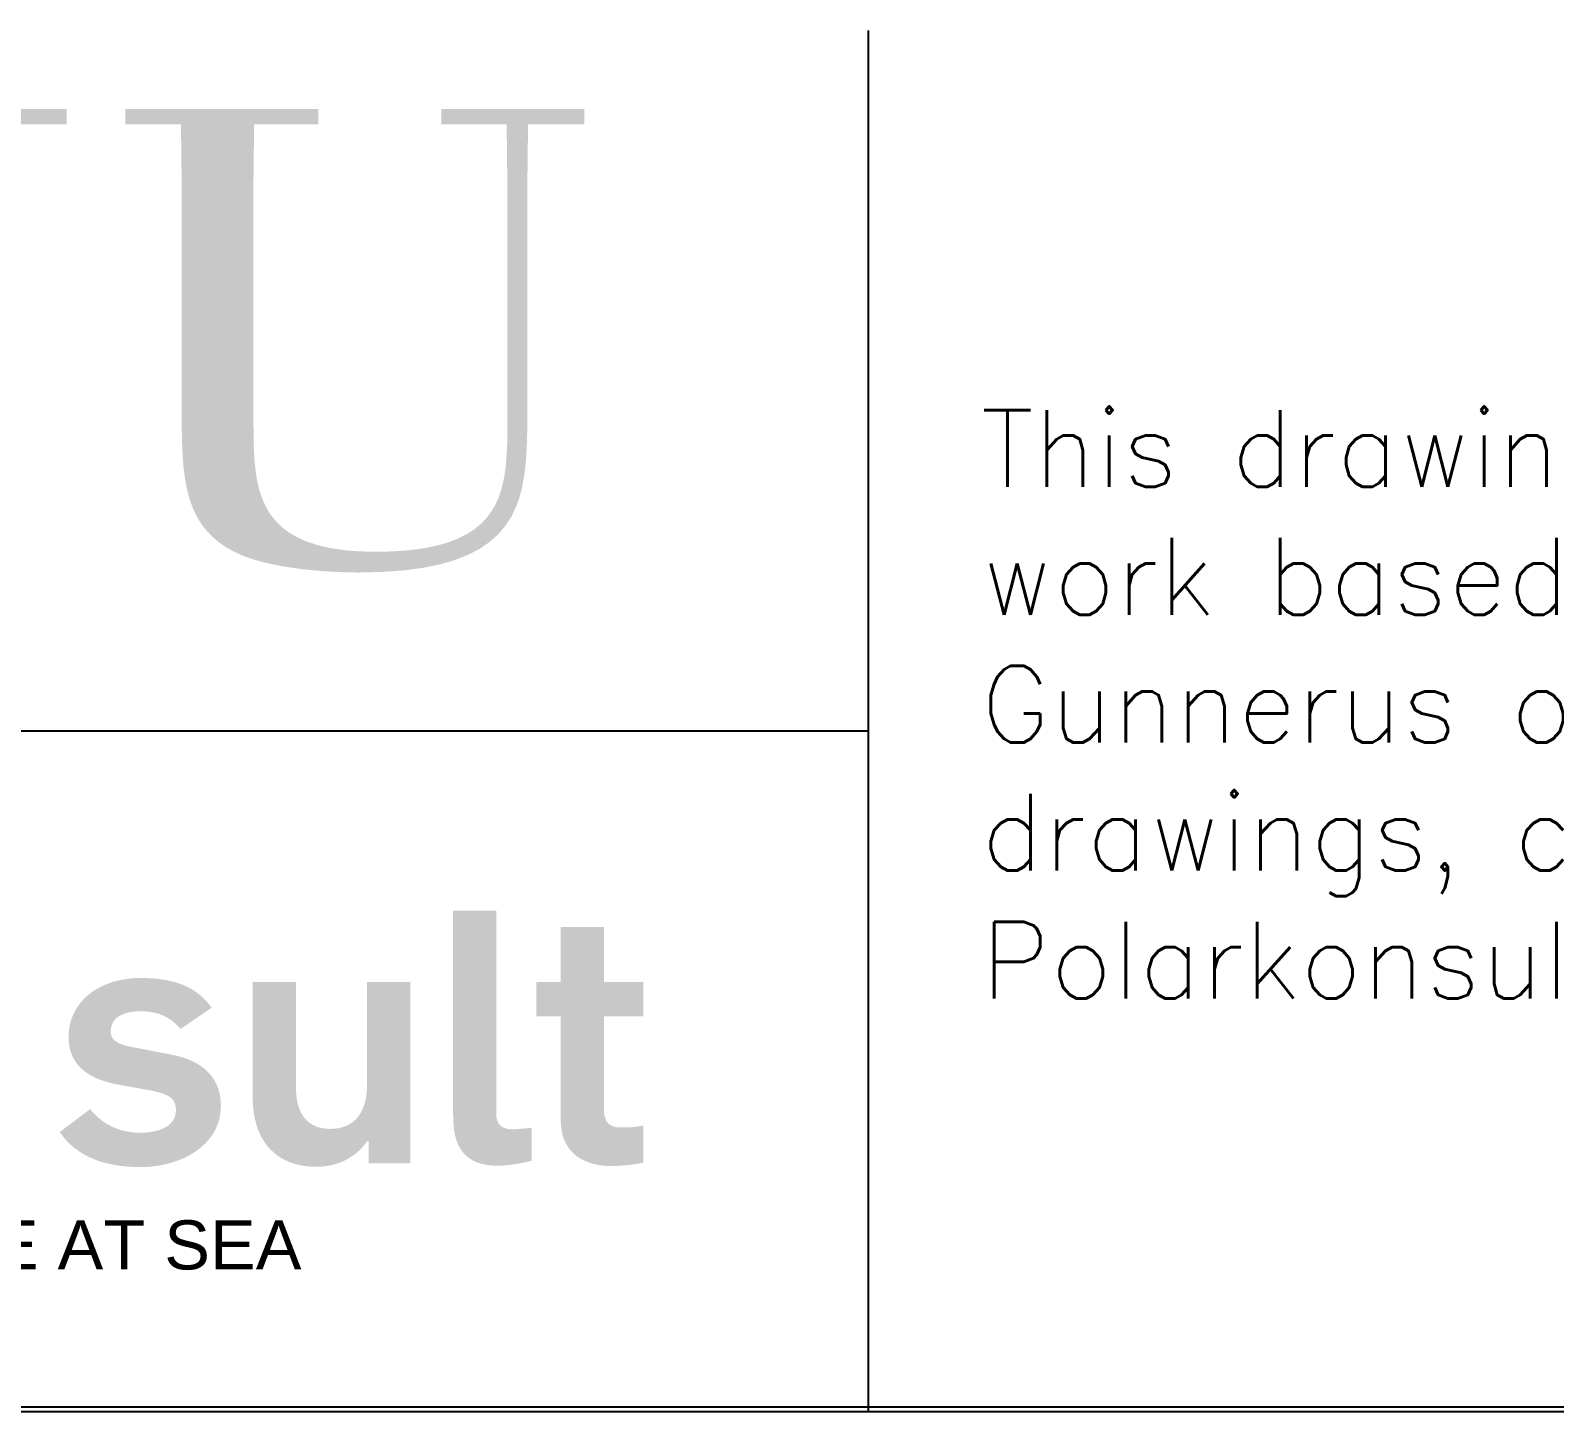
# Model space of a CAD drawing. Header units: millimetres. Extents: x -1766 to 57634, y -706 to 41248.
# Drawn here: x 47703 to 52669, y -14 to 4486 of the extents above; entities that cross this region are included whole.
import ezdxf
from ezdxf.enums import TextEntityAlignment as Align

# ---------------------------------------------------------------- set-up
doc = ezdxf.new("R2010")
doc.units = ezdxf.units.MM
doc.header["$LTSCALE"] = 200
doc.layers.add('% kommentar', color=10, linetype='Continuous')
doc.layers.add('S0CO1', color=1, linetype='Continuous')
doc.layers.add('Layer 1', color=1, linetype='Continuous', true_color=0xff0000)
doc.styles.add('ROMANS', font='romans', dxfattribs={"height": 100})
doc.styles.add('style1', font='arial.ttf', dxfattribs={"height": 2})

# ---------------------------------------------------------------- blocks, each defined once
blk = doc.blocks.new('A2')
at = {"color": 7}
blk.add_line((58693.697862, 706.30202), (1765.75505, 706.30202), dxfattribs=at)
blk = doc.blocks.new('A$Ce4b58fa5')
at = {"layer": 'Layer 1', "true_color": 0x0091b3}
for points in [[(90.894, 10.876), (90.964, 10.876), (91.036, 10.879), (91.11, 10.884), (91.184, 10.889), (91.335, 10.905), (91.485, 10.926), (91.632, 10.951), (91.773, 10.978), (91.905, 11.007), (92.024, 11.037), (92.024, 12.11), (91.701, 12.078), (91.627, 12.073), (91.551, 12.068), (91.469, 12.065), (91.378, 12.064), (91.361, 12.064), (91.343, 12.065), (91.326, 12.065), (91.31, 12.067), (91.294, 12.068), (91.278, 12.07), (91.262, 12.072), (91.247, 12.074), (91.232, 12.077), (91.218, 12.079), (91.204, 12.083), (91.19, 12.086), (91.177, 12.09), (91.164, 12.094), (91.151, 12.098), (91.138, 12.102), (91.126, 12.107), (91.115, 12.112), (91.103, 12.118), (91.092, 12.123), (91.081, 12.129), (91.071, 12.135), (91.06, 12.141), (91.05, 12.147), (91.041, 12.154), (91.031, 12.161), (91.022, 12.168), (91.014, 12.175), (91.005, 12.183), (90.997, 12.191), (90.989, 12.199), (90.982, 12.207), (90.974, 12.215), (90.967, 12.224), (90.961, 12.232), (90.954, 12.241), (90.948, 12.25), (90.942, 12.26), (90.936, 12.269), (90.931, 12.279), (90.926, 12.288), (90.921, 12.298), (90.916, 12.308), (90.912, 12.319), (90.908, 12.329), (90.904, 12.34), (90.9, 12.35), (90.897, 12.361), (90.893, 12.372), (90.89, 12.383), (90.887, 12.394), (90.885, 12.405), (90.883, 12.417), (90.881, 12.428), (90.879, 12.44), (90.877, 12.452), (90.875, 12.463), (90.874, 12.475), (90.872, 12.499), (90.871, 12.524), (90.871, 12.549), (90.871, 19.183), (89.463, 19.183), (89.463, 12.537), (89.464, 12.431), (89.467, 12.313), (89.471, 12.251), (89.475, 12.187), (89.482, 12.121), (89.49, 12.054), (89.501, 11.985), (89.514, 11.917), (89.521, 11.882), (89.529, 11.847), (89.538, 11.813), (89.548, 11.778), (89.558, 11.744), (89.569, 11.709), (89.581, 11.675), (89.594, 11.641), (89.608, 11.607), (89.623, 11.573), (89.638, 11.54), (89.655, 11.507), (89.673, 11.475), (89.691, 11.443), (89.711, 11.411), (89.732, 11.38), (89.754, 11.349), (89.777, 11.319), (89.79, 11.305), (89.802, 11.29), (89.815, 11.276), (89.828, 11.261), (89.841, 11.247), (89.855, 11.233), (89.869, 11.22), (89.883, 11.206), (89.897, 11.193), (89.912, 11.18), (89.928, 11.167), (89.943, 11.154), (89.959, 11.142), (89.976, 11.129), (89.992, 11.117), (90.009, 11.105), (90.027, 11.094), (90.045, 11.082), (90.063, 11.071), (90.081, 11.061), (90.1, 11.05), (90.119, 11.04), (90.139, 11.03), (90.159, 11.02), (90.18, 11.01), (90.2, 11.001), (90.222, 10.992), (90.243, 10.983), (90.265, 10.975), (90.288, 10.967), (90.311, 10.959), (90.334, 10.952), (90.382, 10.938), (90.431, 10.925), (90.483, 10.914), (90.536, 10.904), (90.591, 10.895), (90.648, 10.888), (90.706, 10.883), (90.767, 10.879), (90.829, 10.876)], [(94.621, 10.864), (94.712, 10.866), (94.827, 10.871), (94.958, 10.879), (95.101, 10.892), (95.248, 10.907), (95.395, 10.927), (95.465, 10.939), (95.534, 10.951), (95.598, 10.965), (95.659, 10.979), (95.659, 12.179), (95.56, 12.164), (95.469, 12.151), (95.383, 12.141), (95.3, 12.133), (95.216, 12.128), (95.129, 12.124), (94.932, 12.122), (94.902, 12.122), (94.873, 12.123), (94.844, 12.125), (94.816, 12.128), (94.802, 12.13), (94.788, 12.132), (94.774, 12.134), (94.761, 12.136), (94.748, 12.139), (94.735, 12.142), (94.722, 12.145), (94.709, 12.148), (94.697, 12.152), (94.685, 12.156), (94.672, 12.16), (94.661, 12.165), (94.649, 12.169), (94.637, 12.174), (94.626, 12.179), (94.615, 12.185), (94.604, 12.191), (94.593, 12.197), (94.583, 12.203), (94.573, 12.21), (94.563, 12.217), (94.553, 12.224), (94.543, 12.232), (94.534, 12.24), (94.525, 12.248), (94.516, 12.257), (94.508, 12.266), (94.499, 12.275), (94.491, 12.285), (94.483, 12.295), (94.476, 12.305), (94.468, 12.316), (94.461, 12.327), (94.455, 12.338), (94.448, 12.35), (94.442, 12.362), (94.436, 12.374), (94.43, 12.387), (94.425, 12.4), (94.419, 12.414), (94.415, 12.428), (94.41, 12.442), (94.406, 12.457), (94.402, 12.472), (94.398, 12.488), (94.395, 12.504), (94.392, 12.52), (94.389, 12.537), (94.386, 12.554), (94.384, 12.572), (94.383, 12.59), (94.381, 12.608), (94.38, 12.627), (94.379, 12.647), (94.378, 12.687), (94.378, 15.745), (95.659, 15.745), (95.659, 16.864), (94.378, 16.864), (94.378, 18.652), (92.971, 18.652), (92.971, 16.864), (92.175, 16.864), (92.175, 15.745), (92.971, 15.745), (92.971, 12.352), (92.971, 12.304), (92.973, 12.256), (92.976, 12.209), (92.979, 12.163), (92.984, 12.118), (92.99, 12.073), (92.997, 12.03), (93.004, 11.987), (93.013, 11.945), (93.023, 11.904), (93.033, 11.864), (93.045, 11.825), (93.057, 11.787), (93.071, 11.749), (93.085, 11.713), (93.1, 11.677), (93.116, 11.642), (93.133, 11.608), (93.151, 11.575), (93.17, 11.542), (93.189, 11.51), (93.21, 11.479), (93.231, 11.449), (93.252, 11.42), (93.275, 11.392), (93.298, 11.364), (93.323, 11.337), (93.347, 11.311), (93.373, 11.286), (93.399, 11.261), (93.426, 11.238), (93.454, 11.215), (93.482, 11.192), (93.511, 11.171), (93.541, 11.15), (93.571, 11.13), (93.602, 11.111), (93.633, 11.093), (93.665, 11.075), (93.698, 11.058), (93.731, 11.042), (93.765, 11.027), (93.799, 11.012), (93.834, 10.998), (93.869, 10.985), (93.905, 10.972), (93.942, 10.96), (93.978, 10.949), (94.016, 10.939), (94.053, 10.929), (94.091, 10.92), (94.13, 10.912), (94.169, 10.904), (94.208, 10.897), (94.248, 10.891), (94.288, 10.885), (94.369, 10.876), (94.452, 10.869), (94.536, 10.865)], [(79.287, 10.829), (79.401, 10.831), (79.516, 10.837), (79.631, 10.847), (79.747, 10.86), (79.862, 10.877), (79.977, 10.898), (80.092, 10.923), (80.205, 10.952), (80.262, 10.967), (80.317, 10.984), (80.373, 11.002), (80.428, 11.021), (80.483, 11.041), (80.537, 11.061), (80.591, 11.083), (80.644, 11.106), (80.697, 11.129), (80.749, 11.154), (80.8, 11.18), (80.85, 11.206), (80.9, 11.234), (80.949, 11.262), (80.997, 11.292), (81.045, 11.323), (81.091, 11.354), (81.137, 11.387), (81.181, 11.42), (81.225, 11.455), (81.267, 11.491), (81.309, 11.527), (81.349, 11.565), (81.389, 11.604), (81.427, 11.643), (81.464, 11.684), (81.499, 11.725), (81.533, 11.768), (81.566, 11.812), (81.598, 11.857), (81.628, 11.902), (81.657, 11.949), (81.685, 11.997), (81.71, 12.046), (81.735, 12.095), (81.757, 12.146), (81.779, 12.198), (81.798, 12.251), (81.816, 12.305), (81.832, 12.36), (81.846, 12.416), (81.859, 12.473), (81.869, 12.531), (81.878, 12.59), (81.885, 12.65), (81.89, 12.712), (81.893, 12.774), (81.894, 12.837), (81.894, 12.878), (81.893, 12.919), (81.89, 12.96), (81.888, 13), (81.884, 13.039), (81.879, 13.078), (81.874, 13.117), (81.867, 13.155), (81.86, 13.193), (81.853, 13.23), (81.844, 13.266), (81.834, 13.302), (81.824, 13.338), (81.813, 13.373), (81.801, 13.408), (81.788, 13.442), (81.775, 13.476), (81.761, 13.509), (81.746, 13.542), (81.73, 13.574), (81.713, 13.606), (81.696, 13.637), (81.678, 13.668), (81.659, 13.698), (81.639, 13.728), (81.619, 13.757), (81.597, 13.786), (81.576, 13.814), (81.553, 13.842), (81.529, 13.869), (81.505, 13.895), (81.48, 13.922), (81.455, 13.947), (81.428, 13.973), (81.401, 13.997), (81.373, 14.021), (81.345, 14.045), (81.315, 14.068), (81.285, 14.091), (81.255, 14.113), (81.223, 14.135), (81.191, 14.156), (81.158, 14.176), (81.125, 14.196), (81.091, 14.216), (81.056, 14.235), (81.02, 14.253), (80.984, 14.271), (80.947, 14.289), (80.909, 14.306), (80.871, 14.322), (80.832, 14.338), (80.752, 14.368), (80.67, 14.396), (80.585, 14.422), (80.497, 14.446), (80.406, 14.468), (80.314, 14.487), (79.425, 14.66), (78.992, 14.742), (78.895, 14.764), (78.848, 14.775), (78.802, 14.787), (78.758, 14.8), (78.716, 14.813), (78.675, 14.827), (78.636, 14.842), (78.617, 14.85), (78.599, 14.857), (78.581, 14.866), (78.564, 14.874), (78.547, 14.883), (78.53, 14.892), (78.514, 14.901), (78.499, 14.91), (78.484, 14.92), (78.47, 14.93), (78.456, 14.941), (78.449, 14.946), (78.442, 14.951), (78.436, 14.957), (78.43, 14.962), (78.423, 14.968), (78.417, 14.974), (78.412, 14.98), (78.406, 14.985), (78.4, 14.992), (78.395, 14.998), (78.39, 15.004), (78.384, 15.01), (78.379, 15.016), (78.375, 15.023), (78.37, 15.03), (78.365, 15.036), (78.361, 15.043), (78.357, 15.05), (78.353, 15.057), (78.349, 15.064), (78.345, 15.071), (78.342, 15.078), (78.338, 15.086), (78.335, 15.093), (78.332, 15.101), (78.329, 15.109), (78.326, 15.117), (78.324, 15.125), (78.321, 15.133), (78.319, 15.141), (78.317, 15.149), (78.315, 15.158), (78.313, 15.166), (78.312, 15.175), (78.31, 15.184), (78.309, 15.192), (78.308, 15.202), (78.307, 15.211), (78.307, 15.22), (78.306, 15.229), (78.306, 15.239), (78.306, 15.249), (78.306, 15.27), (78.307, 15.29), (78.309, 15.31), (78.311, 15.33), (78.313, 15.35), (78.316, 15.369), (78.32, 15.388), (78.324, 15.406), (78.329, 15.424), (78.335, 15.442), (78.34, 15.459), (78.347, 15.476), (78.354, 15.493), (78.361, 15.509), (78.369, 15.526), (78.378, 15.541), (78.387, 15.557), (78.396, 15.572), (78.406, 15.586), (78.416, 15.601), (78.427, 15.615), (78.439, 15.628), (78.451, 15.641), (78.463, 15.654), (78.476, 15.667), (78.489, 15.679), (78.502, 15.691), (78.517, 15.703), (78.531, 15.714), (78.546, 15.725), (78.561, 15.736), (78.577, 15.746), (78.593, 15.756), (78.61, 15.766), (78.627, 15.775), (78.644, 15.784), (78.662, 15.793), (78.68, 15.801), (78.698, 15.809), (78.717, 15.817), (78.736, 15.824), (78.756, 15.831), (78.776, 15.838), (78.796, 15.844), (78.817, 15.85), (78.838, 15.856), (78.859, 15.862), (78.88, 15.867), (78.924, 15.876), (78.97, 15.884), (79.016, 15.891), (79.063, 15.896), (79.112, 15.901), (79.162, 15.904), (79.212, 15.906), (79.264, 15.906), (79.317, 15.906), (79.37, 15.904), (79.421, 15.902), (79.472, 15.898), (79.521, 15.893), (79.57, 15.888), (79.617, 15.881), (79.664, 15.873), (79.71, 15.864), (79.755, 15.854), (79.799, 15.843), (79.842, 15.83), (79.885, 15.817), (79.926, 15.802), (79.967, 15.786), (80.008, 15.769), (80.048, 15.751), (80.087, 15.732), (80.125, 15.711), (80.163, 15.689), (80.2, 15.666), (80.237, 15.642), (80.273, 15.617), (80.309, 15.59), (80.344, 15.562), (80.378, 15.533), (80.413, 15.502), (80.447, 15.47), (80.48, 15.437), (80.513, 15.402), (80.546, 15.367), (80.579, 15.329), (81.594, 16.022), (81.547, 16.086), (81.523, 16.118), (81.498, 16.148), (81.473, 16.179), (81.448, 16.208), (81.422, 16.237), (81.396, 16.265), (81.369, 16.293), (81.342, 16.32), (81.315, 16.347), (81.287, 16.372), (81.259, 16.398), (81.23, 16.422), (81.201, 16.446), (81.172, 16.47), (81.142, 16.493), (81.112, 16.515), (81.081, 16.537), (81.05, 16.558), (81.019, 16.579), (80.987, 16.599), (80.955, 16.619), (80.922, 16.638), (80.889, 16.656), (80.856, 16.674), (80.788, 16.708), (80.718, 16.74), (80.647, 16.77), (80.574, 16.798), (80.499, 16.824), (80.423, 16.848), (80.345, 16.87), (80.265, 16.89), (80.183, 16.908), (80.1, 16.924), (80.015, 16.938), (79.929, 16.951), (79.841, 16.962), (79.751, 16.971), (79.659, 16.978), (79.566, 16.984), (79.471, 16.988), (79.275, 16.991), (79.216, 16.99), (79.158, 16.989), (79.099, 16.986), (79.041, 16.983), (78.984, 16.978), (78.927, 16.972), (78.87, 16.966), (78.813, 16.958), (78.757, 16.95), (78.702, 16.94), (78.647, 16.929), (78.592, 16.918), (78.538, 16.905), (78.484, 16.892), (78.431, 16.877), (78.378, 16.862), (78.327, 16.845), (78.275, 16.828), (78.225, 16.809), (78.175, 16.79), (78.125, 16.77), (78.076, 16.748), (78.028, 16.726), (77.981, 16.703), (77.935, 16.679), (77.889, 16.654), (77.844, 16.628), (77.8, 16.601), (77.757, 16.573), (77.714, 16.545), (77.673, 16.515), (77.632, 16.485), (77.593, 16.453), (77.554, 16.421), (77.516, 16.388), (77.479, 16.354), (77.443, 16.319), (77.409, 16.283), (77.375, 16.246), (77.342, 16.208), (77.311, 16.17), (77.28, 16.13), (77.251, 16.09), (77.223, 16.049), (77.196, 16.007), (77.17, 15.964), (77.145, 15.921), (77.122, 15.876), (77.1, 15.831), (77.079, 15.785), (77.059, 15.738), (77.041, 15.69), (77.024, 15.641), (77.009, 15.592), (76.995, 15.541), (76.982, 15.49), (76.971, 15.438), (76.961, 15.386), (76.952, 15.332), (76.945, 15.278), (76.94, 15.223), (76.936, 15.167), (76.934, 15.11), (76.933, 15.052), (76.933, 15.011), (76.935, 14.97), (76.937, 14.93), (76.94, 14.891), (76.944, 14.852), (76.95, 14.813), (76.956, 14.776), (76.962, 14.739), (76.97, 14.702), (76.979, 14.666), (76.988, 14.631), (76.999, 14.596), (77.01, 14.561), (77.022, 14.528), (77.035, 14.495), (77.049, 14.462), (77.064, 14.43), (77.079, 14.399), (77.095, 14.368), (77.112, 14.338), (77.13, 14.308), (77.149, 14.279), (77.168, 14.25), (77.188, 14.222), (77.209, 14.195), (77.231, 14.168), (77.254, 14.141), (77.277, 14.115), (77.301, 14.09), (77.325, 14.065), (77.351, 14.041), (77.377, 14.017), (77.404, 13.994), (77.431, 13.971), (77.46, 13.949), (77.489, 13.927), (77.518, 13.906), (77.549, 13.885), (77.58, 13.865), (77.611, 13.845), (77.643, 13.826), (77.676, 13.807), (77.71, 13.789), (77.744, 13.772), (77.779, 13.754), (77.814, 13.738), (77.887, 13.706), (77.962, 13.676), (78.039, 13.648), (78.119, 13.621), (78.201, 13.597), (78.284, 13.575), (78.37, 13.554), (78.458, 13.535), (78.548, 13.518), (79.321, 13.379), (79.597, 13.328), (79.719, 13.303), (79.83, 13.276), (79.882, 13.262), (79.931, 13.248), (79.977, 13.233), (80.022, 13.218), (80.063, 13.201), (80.083, 13.193), (80.102, 13.185), (80.121, 13.176), (80.139, 13.167), (80.157, 13.158), (80.174, 13.149), (80.19, 13.139), (80.206, 13.129), (80.221, 13.119), (80.236, 13.109), (80.25, 13.098), (80.263, 13.087), (80.276, 13.076), (80.282, 13.07), (80.288, 13.065), (80.294, 13.059), (80.3, 13.053), (80.306, 13.047), (80.311, 13.041), (80.317, 13.034), (80.322, 13.028), (80.327, 13.022), (80.332, 13.015), (80.337, 13.009), (80.342, 13.002), (80.347, 12.996), (80.351, 12.989), (80.356, 12.982), (80.36, 12.975), (80.364, 12.968), (80.368, 12.961), (80.372, 12.953), (80.375, 12.946), (80.379, 12.939), (80.382, 12.931), (80.386, 12.924), (80.389, 12.916), (80.392, 12.908), (80.395, 12.9), (80.398, 12.892), (80.4, 12.884), (80.405, 12.867), (80.41, 12.85), (80.414, 12.833), (80.418, 12.815), (80.421, 12.796), (80.423, 12.777), (80.425, 12.758), (80.427, 12.738), (80.428, 12.718), (80.429, 12.697), (80.429, 12.676), (80.429, 12.663), (80.429, 12.651), (80.428, 12.639), (80.427, 12.627), (80.426, 12.615), (80.425, 12.603), (80.424, 12.591), (80.422, 12.58), (80.42, 12.568), (80.418, 12.557), (80.416, 12.546), (80.414, 12.535), (80.411, 12.524), (80.409, 12.513), (80.406, 12.502), (80.403, 12.492), (80.399, 12.481), (80.396, 12.471), (80.392, 12.461), (80.388, 12.451), (80.384, 12.441), (80.38, 12.431), (80.375, 12.421), (80.371, 12.411), (80.366, 12.402), (80.361, 12.392), (80.356, 12.383), (80.351, 12.374), (80.345, 12.365), (80.34, 12.356), (80.334, 12.347), (80.328, 12.338), (80.322, 12.329), (80.316, 12.321), (80.309, 12.312), (80.303, 12.304), (80.296, 12.296), (80.289, 12.288), (80.275, 12.272), (80.26, 12.256), (80.245, 12.241), (80.229, 12.227), (80.212, 12.212), (80.195, 12.199), (80.178, 12.185), (80.16, 12.172), (80.141, 12.16), (80.122, 12.147), (80.103, 12.136), (80.083, 12.124), (80.063, 12.113), (80.042, 12.102), (80.021, 12.092), (79.999, 12.082), (79.977, 12.073), (79.955, 12.064), (79.932, 12.055), (79.909, 12.047), (79.886, 12.039), (79.838, 12.024), (79.79, 12.01), (79.74, 11.998), (79.689, 11.988), (79.638, 11.978), (79.585, 11.97), (79.533, 11.964), (79.479, 11.958), (79.426, 11.954), (79.372, 11.951), (79.318, 11.949), (79.264, 11.949), (79.201, 11.95), (79.139, 11.952), (79.078, 11.956), (79.017, 11.962), (78.956, 11.97), (78.897, 11.979), (78.837, 11.989), (78.779, 12.001), (78.721, 12.015), (78.664, 12.03), (78.608, 12.047), (78.552, 12.066), (78.497, 12.085), (78.443, 12.107), (78.39, 12.129), (78.338, 12.153), (78.286, 12.179), (78.236, 12.206), (78.186, 12.234), (78.137, 12.264), (78.09, 12.295), (78.043, 12.328), (77.997, 12.361), (77.953, 12.396), (77.909, 12.433), (77.867, 12.47), (77.825, 12.509), (77.785, 12.549), (77.746, 12.591), (77.708, 12.633), (77.672, 12.677), (77.637, 12.722), (76.644, 11.972), (76.672, 11.932), (76.701, 11.892), (76.73, 11.854), (76.759, 11.816), (76.79, 11.78), (76.82, 11.744), (76.852, 11.708), (76.883, 11.674), (76.916, 11.641), (76.949, 11.608), (76.982, 11.576), (77.016, 11.545), (77.05, 11.515), (77.085, 11.485), (77.12, 11.456), (77.156, 11.428), (77.193, 11.401), (77.229, 11.374), (77.267, 11.348), (77.304, 11.323), (77.342, 11.299), (77.381, 11.275), (77.42, 11.252), (77.459, 11.23), (77.499, 11.208), (77.539, 11.188), (77.621, 11.148), (77.704, 11.111), (77.788, 11.076), (77.874, 11.044), (77.961, 11.015), (78.05, 10.987), (78.139, 10.963), (78.23, 10.94), (78.322, 10.92), (78.415, 10.902), (78.509, 10.886), (78.603, 10.872), (78.699, 10.861), (78.795, 10.851), (78.892, 10.843), (78.99, 10.837), (79.089, 10.833)], [(85.009, 10.841), (85.071, 10.842), (85.132, 10.844), (85.193, 10.848), (85.254, 10.854), (85.314, 10.861), (85.373, 10.87), (85.433, 10.881), (85.491, 10.893), (85.55, 10.907), (85.607, 10.923), (85.664, 10.94), (85.721, 10.958), (85.776, 10.979), (85.832, 11.001), (85.886, 11.025), (85.94, 11.05), (85.993, 11.077), (86.045, 11.106), (86.096, 11.136), (86.146, 11.168), (86.196, 11.202), (86.244, 11.237), (86.292, 11.274), (86.338, 11.313), (86.384, 11.354), (86.428, 11.396), (86.472, 11.439), (86.514, 11.485), (86.555, 11.532), (86.595, 11.581), (86.633, 11.631), (86.671, 11.683), (86.706, 11.683), (86.706, 10.956), (88.067, 10.956), (88.067, 16.864), (86.659, 16.864), (86.659, 13.564), (86.658, 13.471), (86.654, 13.382), (86.648, 13.295), (86.639, 13.212), (86.634, 13.171), (86.628, 13.131), (86.621, 13.092), (86.614, 13.054), (86.606, 13.016), (86.598, 12.979), (86.588, 12.943), (86.579, 12.908), (86.569, 12.873), (86.558, 12.839), (86.546, 12.806), (86.534, 12.774), (86.521, 12.742), (86.508, 12.711), (86.494, 12.681), (86.48, 12.652), (86.465, 12.623), (86.449, 12.595), (86.433, 12.568), (86.416, 12.542), (86.399, 12.516), (86.381, 12.491), (86.363, 12.467), (86.344, 12.443), (86.324, 12.421), (86.304, 12.399), (86.283, 12.377), (86.262, 12.357), (86.24, 12.337), (86.217, 12.318), (86.194, 12.299), (86.171, 12.282), (86.147, 12.265), (86.122, 12.249), (86.097, 12.233), (86.071, 12.219), (86.045, 12.205), (86.018, 12.191), (85.991, 12.179), (85.963, 12.167), (85.935, 12.156), (85.906, 12.145), (85.877, 12.136), (85.847, 12.127), (85.816, 12.119), (85.785, 12.111), (85.754, 12.104), (85.722, 12.098), (85.689, 12.093), (85.656, 12.088), (85.623, 12.084), (85.589, 12.081), (85.554, 12.079), (85.519, 12.077), (85.484, 12.076), (85.448, 12.075), (85.415, 12.076), (85.382, 12.077), (85.349, 12.079), (85.318, 12.081), (85.286, 12.084), (85.255, 12.088), (85.225, 12.092), (85.195, 12.098), (85.165, 12.103), (85.137, 12.11), (85.108, 12.117), (85.08, 12.125), (85.053, 12.134), (85.026, 12.143), (84.999, 12.153), (84.973, 12.163), (84.948, 12.175), (84.923, 12.186), (84.898, 12.199), (84.874, 12.212), (84.851, 12.226), (84.828, 12.241), (84.805, 12.256), (84.783, 12.272), (84.762, 12.289), (84.741, 12.306), (84.72, 12.324), (84.7, 12.342), (84.681, 12.362), (84.662, 12.381), (84.644, 12.402), (84.626, 12.423), (84.608, 12.445), (84.592, 12.467), (84.575, 12.491), (84.56, 12.514), (84.544, 12.539), (84.53, 12.564), (84.516, 12.589), (84.502, 12.616), (84.489, 12.643), (84.476, 12.67), (84.464, 12.699), (84.453, 12.728), (84.442, 12.757), (84.432, 12.787), (84.422, 12.818), (84.413, 12.85), (84.404, 12.882), (84.396, 12.914), (84.388, 12.948), (84.381, 12.982), (84.375, 13.016), (84.369, 13.051), (84.363, 13.087), (84.358, 13.124), (84.351, 13.198), (84.345, 13.275), (84.341, 13.355), (84.34, 13.437), (84.34, 16.864), (82.933, 16.864), (82.933, 13.091), (82.935, 12.962), (82.938, 12.898), (82.941, 12.836), (82.946, 12.774), (82.952, 12.713), (82.959, 12.653), (82.967, 12.593), (82.977, 12.535), (82.987, 12.477), (82.998, 12.421), (83.011, 12.365), (83.024, 12.31), (83.038, 12.256), (83.054, 12.203), (83.071, 12.15), (83.088, 12.099), (83.107, 12.049), (83.126, 11.999), (83.147, 11.95), (83.169, 11.903), (83.191, 11.856), (83.215, 11.81), (83.24, 11.766), (83.266, 11.722), (83.292, 11.679), (83.32, 11.637), (83.349, 11.596), (83.378, 11.556), (83.409, 11.517), (83.441, 11.479), (83.473, 11.442), (83.507, 11.407), (83.542, 11.372), (83.577, 11.338), (83.614, 11.305), (83.651, 11.274), (83.69, 11.243), (83.729, 11.213), (83.769, 11.185), (83.81, 11.157), (83.853, 11.131), (83.896, 11.106), (83.94, 11.082), (83.985, 11.059), (84.031, 11.037), (84.077, 11.016), (84.125, 10.996), (84.174, 10.978), (84.223, 10.96), (84.274, 10.944), (84.325, 10.929), (84.377, 10.915), (84.43, 10.902), (84.484, 10.891), (84.539, 10.88), (84.595, 10.871), (84.652, 10.863), (84.709, 10.857), (84.767, 10.851), (84.827, 10.847), (84.887, 10.844), (84.948, 10.842)]]:
    blk.add_hatch(color=142, dxfattribs=at).paths.add_polyline_path(points, flags=0)
blk = doc.blocks.new('TF-2')
at = {"true_color": 0x000000, "transparency": 33554687}
for points in [[(-105.914, 32.443), (-98.614, 21.832), (-98.614, 29.996), (-98.635, 31.938), (-100.829, 31.938), (-100.829, 32.443), (-96.125, 32.443), (-96.125, 31.938), (-97.939, 31.938), (-97.961, 29.996), (-97.961, 17.359), (-98.298, 17.253), (-108.087, 31.494), (-108.087, 20.059), (-108.066, 18.055), (-105.808, 18.055), (-105.808, 17.549), (-110.682, 17.549), (-110.682, 18.055), (-108.74, 18.055), (-108.72, 20.059), (-108.72, 29.996), (-108.74, 31.938), (-110.682, 31.938), (-110.682, 32.443)], [(-87.933, 32.443), (-87.933, 31.938), (-90.022, 31.938), (-90.043, 30.144), (-90.043, 22.085), (-90.039, 21.772), (-90.032, 21.463), (-90.019, 21.158), (-89.997, 20.859), (-89.963, 20.567), (-89.914, 20.284), (-89.848, 20.011), (-89.761, 19.749), (-89.65, 19.5), (-89.513, 19.266), (-89.347, 19.047), (-89.148, 18.845), (-88.915, 18.662), (-88.643, 18.498), (-88.331, 18.356), (-87.975, 18.236), (-87.572, 18.141), (-87.12, 18.071), (-86.615, 18.028), (-86.055, 18.013), (-85.488, 18.026), (-84.974, 18.064), (-84.51, 18.125), (-84.093, 18.208), (-83.722, 18.313), (-83.393, 18.438), (-83.105, 18.581), (-82.853, 18.742), (-82.636, 18.92), (-82.451, 19.113), (-82.295, 19.32), (-82.166, 19.54), (-82.06, 19.771), (-81.977, 20.014), (-81.911, 20.265), (-81.862, 20.525), (-81.826, 20.791), (-81.802, 21.064), (-81.785, 21.34), (-81.773, 21.621), (-81.773, 30.144), (-81.794, 31.938), (-83.924, 31.938), (-83.924, 32.443), (-79.263, 32.443), (-79.263, 31.938), (-81.097, 31.938), (-81.118, 30.144), (-81.118, 22.464), (-81.122, 22.053), (-81.13, 21.649), (-81.146, 21.254), (-81.175, 20.87), (-81.22, 20.497), (-81.285, 20.138), (-81.374, 19.794), (-81.493, 19.466), (-81.643, 19.156), (-81.831, 18.865), (-82.059, 18.594), (-82.333, 18.346), (-82.655, 18.122), (-83.03, 17.923), (-83.463, 17.75), (-83.956, 17.606), (-84.515, 17.491), (-85.144, 17.407), (-85.846, 17.356), (-86.625, 17.338), (-86.75, 17.339), (-86.89, 17.341), (-87.043, 17.345), (-87.208, 17.351), (-87.385, 17.359), (-87.57, 17.369), (-87.765, 17.383), (-87.966, 17.399), (-88.173, 17.418), (-88.384, 17.441), (-88.598, 17.467), (-88.814, 17.497), (-89.03, 17.532), (-89.245, 17.57), (-89.458, 17.614), (-89.668, 17.662), (-89.872, 17.715), (-90.07, 17.774), (-90.261, 17.838), (-90.443, 17.908), (-90.711, 18.034), (-90.953, 18.173), (-91.17, 18.324), (-91.364, 18.486), (-91.536, 18.66), (-91.687, 18.844), (-91.818, 19.04), (-91.931, 19.245), (-92.028, 19.46), (-92.11, 19.685), (-92.178, 19.919), (-92.233, 20.162), (-92.277, 20.413), (-92.311, 20.672), (-92.336, 20.94), (-92.355, 21.214), (-92.367, 21.496), (-92.376, 21.785), (-92.381, 22.079), (-92.384, 22.38), (-92.384, 30.144), (-92.406, 31.938), (-94.22, 31.938), (-94.22, 32.443)]]:
    blk.add_hatch(color=18, dxfattribs=at).paths.add_polyline_path(points)
at = {"color": 4, "transparency": 33554687}
for p, q in [((-70, -10), (-70, 35)), ((-172.982, 12.178), (-69.982, 12.178))]:
    blk.add_line(p, q, dxfattribs=at)
at = {"color": 1, "transparency": 33554687}
blk.add_line((-180, -10), (-5, -10), dxfattribs=at)
at = {"transparency": 33554687}
blk.add_blockref('A$Ce4b58fa5', (-173, -12.865), dxfattribs=at)
at = {"layer": '% kommentar', "color": 142, "true_color": 0x0091b3, "transparency": 33554687, "insert": (-109.776, -4.583), "char_height": 1.6, "width": 46.79408, "attachment_point": 5, "style": 'style1'}
blk.add_mtext('PASSION FOR IMPROVING LIFE AT SEA', dxfattribs=at)
at = {"color": 4, "transparency": 33554687, "style": 'ROMANS', "width": 1.5}
for tag, p in [('PROSJ', (-123.505, 63.949)), ('DRAWING', (-122.319, 57.819))]:
    blk.add_attdef(tag, text='', height=3, dxfattribs=at).set_placement(p, align=Align.MIDDLE)
at = {"color": 4, "transparency": 33554687, "style": 'ROMANS'}
for tag, p in [('SCALE', (-61.642, 63.215)), ('SHEET', (-28.606, 63.082))]:
    blk.add_attdef(tag, text='', height=2, dxfattribs=at).set_placement(p, align=Align.MIDDLE)

msp = doc.modelspace()

# ---------------------------------------------------------------- block references
msp.add_blockref('A2', (-1765.755, -706.302))
at = {"layer": 'S0CO1', "xscale": 100, "yscale": 100, "zscale": 100}
msp.add_blockref('TF-2', (57433.744, 985.591), dxfattribs=at)

# ---------------------------------------------------------------- texts
at = {"color": 1, "transparency": 33554687, "insert": (50800, 3248.663), "char_height": 250, "width": 5995.64317, "attachment_point": 1, "style": 'ROMANS'}
msp.add_mtext('This drawing is a derivative work based on the R/V Gunnerus open repository drawings, courtesy of Polarkonsult, published by NTNU', dxfattribs=at)

doc.saveas('drawing.dxf')
